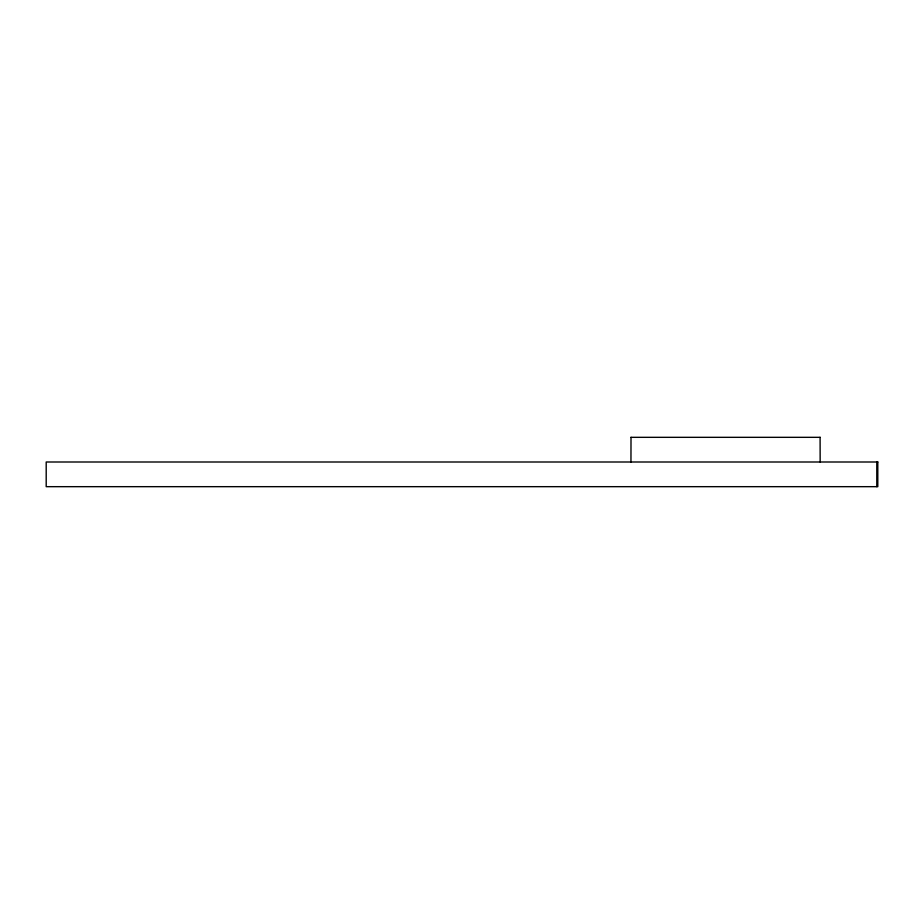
<?xml version="1.0" encoding="UTF-8"?>
<svg xmlns="http://www.w3.org/2000/svg" width="924" height="924" viewBox="0 0 924 924"><rect width="100%" height="100%" fill="white"/><g stroke="black" fill="none" stroke-linecap="round" stroke-linejoin="round"><path stroke-width="1.39" d="M630.953 437.329L820.154 437.329M876.795 462L876.795 486.671M820.096 437.329L820.154 462M631.011 437.329L630.953 462M877.8 462L46.2 462L46.2 486.671L877.8 486.671L877.8 462"/></g></svg>
